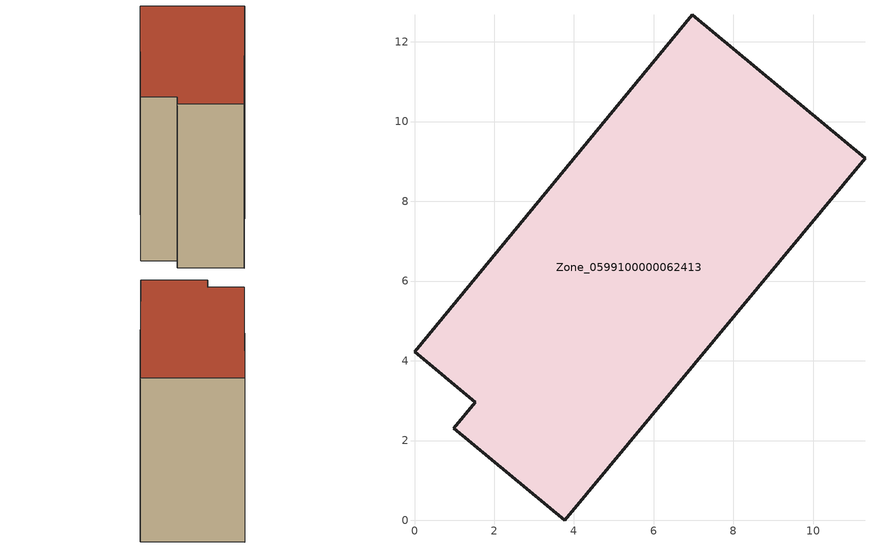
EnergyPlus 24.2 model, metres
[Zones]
Zone_0599100000062413
 floor ground (C_G): 0.98,2.31 1.52,2.96 0,4.23 6.97,12.68 11.3,9.08 3.77,0 z0
 wall outside (C_F): 1.52,2.96 0.98,2.31 3.77,0 11.3,9.08 6.97,12.68 0,4.23 1.52,2.96 z0:9.91
 roof outside (C_R): 6.97,12.68 0,4.23 1.52,2.96 0.98,2.31 3.77,0 11.3,9.08 z9.91
[BUILDING]
Pand.0599100000062413: North Axis=0; Terrain=City; Loads Convergence Tolerance Value=0.04; Temperature Convergence Tolerance Value=0.4; Solar Distribution=FullExterior; Maximum Number of Warmup Days=25; Minimum Number of Warmup Days=1
[Site:Location]
Rotterdam.The.Hague.AP_ZH_NLD Design_Conditions: Latitude=51.96; Longitude=4.45; Time Zone=1; Elevation=-4.5
[SITE:GROUNDTEMPERATURE:BUILDINGSURFACE]
18, 18, 18, 18, 18, 18, 18, 18, 18, 18, 18, 18
[MATERIAL] Thermal Absorptance=0.9; Solar Absorptance=0.7; Visible Absorptance=0.7
Name | Roughness | Thickness | Conductivity | Density | Specific Heat
G.TI.1946 | MediumSmooth | 0.15 | 1 | 540 | 1210
F.TI.1946 | Rough | 0.3 | 0.857143 | 1920 | 840
R.TI.1946 | MediumRough | 0.2 | 0.1 | 1500 | 1000
[CONSTRUCTION]
C_G: G.TI.1946
C_F: F.TI.1946
C_R: R.TI.1946
[ZONE]
Zone_0599100000062413: Type=1; Multiplier=1; Ceiling Height=Autocalculate; Volume=Autocalculate; Floor Area=autocalculate; Part of Total Floor Area=Yes
[ZONEINFILTRATION:DESIGNFLOWRATE]
Infil_Zone_0599100000062413: Zone or ZoneList or Space or SpaceList=Zone_0599100000062413; Schedule=AlwaysOn; Design Flow Rate Calculation Method=Flow/Area; Flow Rate per Floor Area=0.003; Constant Term Coefficient=1; Temperature Term Coefficient=0; Velocity Term Coefficient=0; Velocity Squared Term Coefficient=0
[HVACTEMPLATE:ZONE:IDEALLOADSAIRSYSTEM]
Zone_0599100000062413: Maximum Heating Supply Air Temperature=50; Minimum Cooling Supply Air Temperature=13; Maximum Heating Supply Air Humidity Ratio=0.0156; Minimum Cooling Supply Air Humidity Ratio=0.0077; Heating Limit=NoLimit; Cooling Limit=NoLimit; Dehumidification Control Type=ConstantSensibleHeatRatio; Cooling Sensible Heat Ratio=0.7; Dehumidification Setpoint=60; Humidification Control Type=None; Humidification Setpoint=30; Outdoor Air Method=None; Outdoor Air Flow Rate per Person=0.00944; Outdoor Air Flow Rate per Zone Floor Area=0; Outdoor Air Flow Rate per Zone=0; Demand Controlled Ventilation Type=None; Outdoor Air Economizer Type=NoEconomizer; Heat Recovery Type=None; Sensible Heat Recovery Effectiveness=0.7; Latent Heat Recovery Effectiveness=0.65
[ZONECONTROL:THERMOSTAT]
ThermostatControl_Zone_0599100000062413: Zone or ZoneList=Zone_0599100000062413; Control Type Schedule=DualSetpointControlType; Control 1=Thermostat_Zone_0599100000062413; Temperature Difference Between Cutout And Setpoint=0
[THERMOSTATSETPOINT:DUALSETPOINT]
Thermostat_Zone_0599100000062413: Heating Setpoint Temperature Schedule=HeatingSetpoint_Zone_0599100000062413; Cooling Setpoint Temperature Schedule=CoolingSetpoint_Zone_0599100000062413
[SCHEDULE:COMPACT]
HeatingSetpoint_Zone_0599100000062413: Through: 12/31, For: AllDays, Until: 24:00, 21
CoolingSetpoint_Zone_0599100000062413: Through: 12/31, For: AllDays, Until: 24:00, 24
DualSetpointControlType: Through: 12/31, For: AllDays, Until: 24:00, 4
AlwaysOn: Through: 12/31, For: AllDays, Until: 24:00, 1
